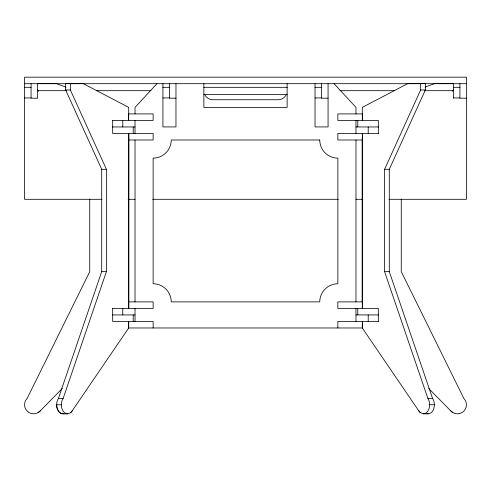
<?xml version="1.0" encoding="UTF-8"?>
<svg xmlns="http://www.w3.org/2000/svg" width="491" height="491" viewBox="0 0 491 491"><rect width="100%" height="100%" fill="white"/><g stroke="black" fill="none" stroke-linecap="round" stroke-linejoin="round"><path stroke-width="0.74" d="M128.703 321.452L128.703 327.97L72.195 410.857C70.428 414.318 66.168 414.005 62.885 413.821A9.059 6.26 -90 0 1 57.103 408.23A9.059 6.26 -90 0 1 58.46 398.361L101.705 271.633L101.705 169.303L65.641 89.97L65.641 83.452L82.973 83.452L128.703 107.388L128.703 120.43M67.598 413.821A9.059 6.26 -90 0 1 61.811 408.23A9.059 6.26 -90 0 1 63.167 398.361L106.412 271.633L106.412 169.303L70.354 89.97L70.354 83.452M362.297 321.452L362.297 327.97L418.976 411.17L420.271 412.612L423.402 413.821A9.059 6.26 -90 0 0 429.189 408.23A9.059 6.26 -90 0 0 427.833 398.361L384.588 271.633L384.588 169.303L420.646 89.97L420.646 83.452M423.402 413.821L428.115 413.821A9.059 6.26 -90 0 0 433.897 408.23A9.059 6.26 -90 0 0 432.54 398.361L389.295 271.633L389.295 169.303L425.359 89.97L425.359 83.452L408.027 83.452L362.297 107.388L362.297 120.43M452.567 91.252L453.408 89.97M62.296 388.498L40.25 410.857C38.593 412.741 36.095 413.729 33.609 413.821A9.059 9.059 0 0 1 27.201 398.361L89.743 271.633L89.743 199.088M70.729 412.612L72.195 410.857M156.93 83.697L135.025 107.388L135.025 113.912M38.132 412.612L40.25 410.857M425.089 87.091L435.155 83.452L453.408 83.452L453.408 98.188M63.965 413.618L62.885 413.821A9.059 6.26 90 0 1 56.625 404.768L61.338 404.768M24.55 83.697L466.45 83.697M24.55 87.318L31.068 87.318M162.926 87.318L169.45 87.318M203.863 87.324L287.137 87.324M315.032 87.318L321.55 87.318M453.408 87.318L459.932 87.318M65.641 89.97L70.354 89.97M420.646 89.97L425.359 89.97M37.58 90.694L66.696 90.694M96.58 90.694L150.989 90.694M340.011 90.694L394.42 90.694M424.304 90.694L453.42 90.694M203.863 94.56L287.137 94.56M24.55 97.942L31.068 97.942M162.926 97.942L169.45 97.942M315.032 97.942L321.55 97.942M453.408 97.942L459.932 97.942M175.968 98.188L169.45 98.188L169.45 83.697M328.074 98.188L321.55 98.188L321.55 83.697M466.45 98.188L459.932 98.188L459.932 83.697M112.414 120.43L153.137 120.43L153.137 113.912L128.507 113.912L128.507 120.43M112.414 126.954L135.025 126.954M355.975 126.954L378.586 126.954M378.586 133.472L337.863 133.472L337.863 139.99L362.493 139.99L362.493 133.472M101.705 169.303L106.412 169.303M384.588 169.303L389.295 169.303M102.036 199.303L24.55 199.303L24.55 77.179L466.45 77.179L466.45 199.303L388.964 199.303M128.12 199.303L135.025 199.303M152.67 199.303L338.33 199.303M355.975 199.303L362.88 199.303M101.705 271.633L106.412 271.633M384.588 271.633L389.295 271.633M112.414 308.409L153.137 308.409L153.137 301.885L128.507 301.885L128.507 308.409M112.414 314.927L135.025 314.927M355.975 314.927L378.586 314.927M378.586 321.452L337.863 321.452L337.863 327.97M58.46 398.361L63.167 398.361M427.833 398.361L432.54 398.361M429.662 404.768L434.375 404.768M427.035 413.618L428.115 413.821M65.911 87.091L55.845 83.452L37.592 83.452L37.592 98.188L31.068 98.188L31.068 83.697M428.704 388.498L450.75 410.857C452.407 412.741 454.905 413.729 457.391 413.821A9.059 9.059 0 0 0 463.799 398.361L401.257 271.633L401.257 199.088M450.75 410.857L452.868 412.612M334.07 83.697L355.975 107.388L355.975 113.912M418.805 410.857L420.271 412.612M37.592 89.97L38.433 91.252M378.322 133.472L378.322 120.43L337.863 120.43L337.863 113.912L362.493 113.912L362.493 120.43M378.322 321.452L378.322 308.409L337.863 308.409L337.863 301.885L362.493 301.885L362.493 308.409M368.213 126.954L368.213 133.472M368.213 314.927L368.213 321.452M362.493 321.452L362.493 327.97L128.507 327.97L128.507 321.452M362.297 133.472L362.297 308.409M362.229 139.585L362.229 302.296M357.786 120.43L357.786 126.954M357.786 308.409L357.786 314.927M355.975 120.43L355.975 133.472M355.975 139.99L355.975 301.885M355.975 308.409L355.975 321.452M328.074 83.697L328.074 126.924L315.032 126.924L315.032 83.697M287.137 83.697L287.137 107.388L203.863 107.388L203.863 83.697M175.968 83.697L175.968 126.924L162.926 126.924L162.926 83.697M153.137 327.97L153.137 321.452L112.678 321.452L112.678 308.409M135.025 120.43L135.025 133.472M135.025 139.99L135.025 301.885M135.025 308.409L135.025 321.452M133.214 126.954L133.214 133.472M133.214 314.927L133.214 321.452M128.507 133.472L128.507 139.99L153.137 139.99L153.137 133.472L112.678 133.472L112.678 120.43M122.787 120.43L122.787 126.954M122.787 308.409L122.787 314.927M205.078 95.223A9.059 9.059 0 0 0 212.922 99.753L278.078 99.753A9.059 9.059 0 0 0 285.922 95.223M319.751 139.99L171.249 139.99A18.112 18.112 0 0 1 153.137 158.102L153.137 283.773A18.112 18.112 0 0 1 171.249 301.885L319.751 301.885A18.112 18.112 0 0 1 337.863 283.773L337.863 158.102A18.112 18.112 0 0 1 319.751 139.99M128.771 308.409L128.771 133.472L128.703 308.409"/></g></svg>
